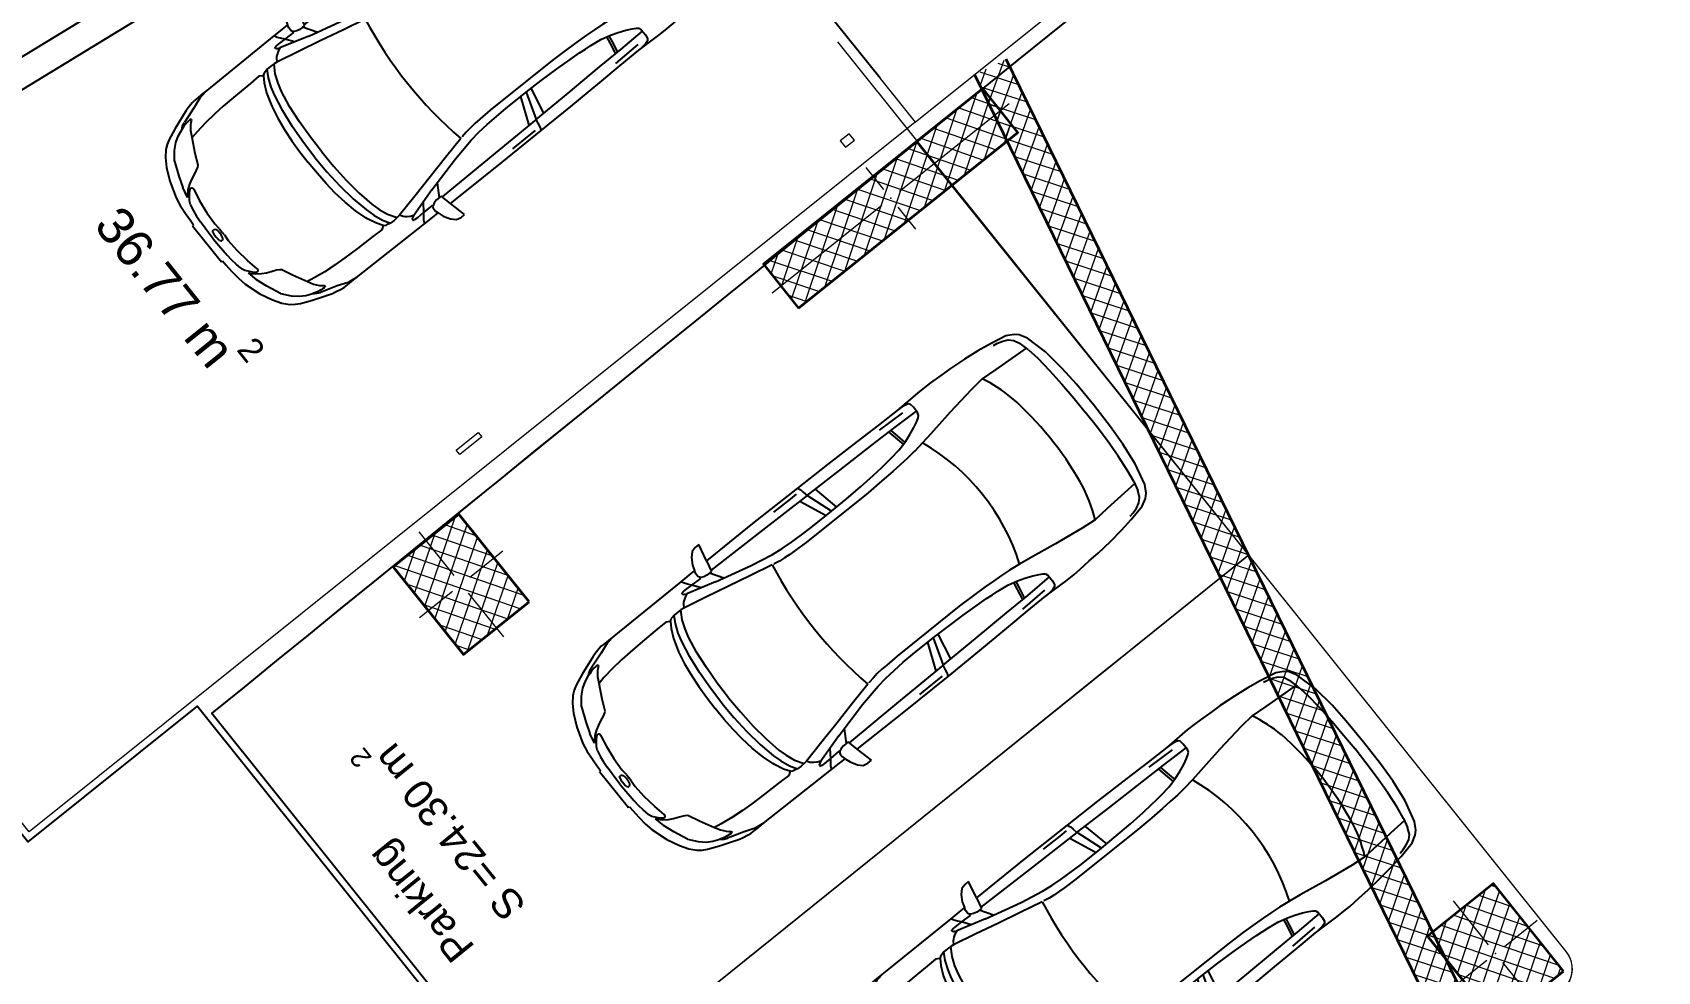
# Model space of a CAD drawing. Header units: metres. Extents: x 7511783 to 7512372, y 4692307 to 4692611.
# Drawn here: x 7511969.87 to 7511981.43, y 4692565.38 to 4692572.07 of the extents above; entities that cross this region are included whole.
import ezdxf
from ezdxf.enums import TextEntityAlignment as Align

# ---------------------------------------------------------------- set-up
doc = ezdxf.new("R2010")
doc.units = ezdxf.units.M
doc.linetypes.add('Long Dashed', pattern=[793.7499761581423, 476.2499928474427, -317.4999833106997])
doc.layers.get('0').update_dxf_attribs({"lineweight": 0})
for name, color, linetype, lineweight in [('2D Drafting - General_Pen_No__1', 7, 'Continuous', 0), ('A - Fill Zone_Pen_No__1', 7, 'Continuous', 0), ('A - Muret', 7, 'Continuous', 0), ('A - Muret_Pen_No__101', 252, 'Continuous', 0), ('A - Muret_Pen_No__7', 7, 'Continuous', 0), ('A - Pllaka Themel', 7, 'Continuous', 0), ('A - Pllaka Themel_Pen_No__42', 8, 'Continuous', 0), ('A - Rampa_Pen_No__42', 8, 'Continuous', 0), ('A - Shtyllat', 7, 'Continuous', 0), ('A - Shtyllat_Pen_No__1', 7, 'Continuous', 0), ('A - Shtyllat_Pen_No__7', 7, 'Continuous', 0), ('A -Polyline_Pen_No__1', 7, 'Continuous', 0), ('A -Polyline_Pen_No__42', 8, 'Continuous', 0), ('A1 - Bodrumi -1', 7, 'Continuous', 0), ('A1 - Bodrumi -1_Pen_No__42', 8, 'Continuous', 0), ('Interior - Furniture _Pen_No__42', 8, 'Continuous', 0)]:
    doc.layers.add(name, color=color, linetype=linetype, lineweight=lineweight)
doc.layers.add('A - Fill Zone_Pen_No__156', color=7, linetype='Continuous', lineweight=0, true_color=0x54689e)
doc.layers.add('A -Polyline_Pen_No__178', color=7, linetype='Continuous', lineweight=0, true_color=0xbda888)
doc.styles.add('GENERATED_STYLE_1', font='arial.ttf')
pattern_1 = [(44.99999999999999, (0, 0), (-68.94290863686237, 68.94290863686243), []), (135.0000000000002, (0, 0), (68.94290863686219, 68.94290863686261), [])]

# ---------------------------------------------------------------- blocks, each defined once
blk = doc.blocks.new('Slab_5', base_point=(27099.99999994247, -19050.45703700876))
at = {"layer": 'A - Pllaka Themel_Pen_No__42', "color": 8, "linetype": 'Continuous', "lineweight": 25, "flags": 128}
blk.add_lwpolyline([(27099.99999994247, -19050.45703700876), (27099.99999994245, -53141.28956256485), (34367.48378446266, -53141.28956256485), (34572.08011014806, -54047.73212241127), (58725.51372234098, -48551.56399353077), (58577.30438397717, -47886.40318112021), (60192.66493870387, -47573.34216697118), (56976.71528492225, -33242.20353530695), (55470.262655318, -33580.37692266011), (52202.17436583389, -19050.80466526669)], close=True, dxfattribs=at)
blk = doc.blocks.new('Slab_6', base_point=(63264.51523607765, -68393.3326743771))
at = {"layer": 'A1 - Bodrumi -1_Pen_No__42', "color": 8, "linetype": 'Continuous', "lineweight": 25, "flags": 128}
blk.add_lwpolyline([(63264.51523607765, -68393.3326743771), (83257.00457082294, -63909.70114019907), (75456.13369070938, -29146.91751099753, 0.002191949762086438), (57048.23205081843, -33332.54687322022), (60252.72529317138, -47612.6326470723), (58637.28843211706, -47925.70844958309), (58785.1422201114, -48589.27355840802), (58818.69832244765, -48581.63779186852)], format="xyb", close=True, dxfattribs=at)
blk = doc.blocks.new('Wall_17', base_point=(-1850.000000000003, -8550.830745419273))
at = {"layer": 'A - Muret_Pen_No__101', "linetype": 'Continuous', "lineweight": 13}
h = blk.add_hatch(dxfattribs=at)
h.set_pattern_fill('CONCRETE_BLOCK', color=252, style=0, pattern_type=2)
h.set_pattern_definition(pattern_1)
h.paths.add_polyline_path([(-1850.000000000003, -8550.830745419273), (-1850.000000000003, -19000.83600967443), (-1600.000000000003, -19000.83600967443), (-1600.000000000003, -8550.830745419273)])
at = {"layer": 'A - Muret_Pen_No__7', "color": 7, "linetype": 'Continuous', "lineweight": 35, "flags": 128}
for points in [[(-1850.000000000003, -8550.830745419273), (-1850.000000000003, -19000.83600967443)], [(-1600.000000000003, -19000.83600967443), (-1600.000000000003, -8550.830745419273)]]:
    blk.add_lwpolyline(points, dxfattribs=at)
blk = doc.blocks.new('Column_58', base_point=(6943.845032109079, 11981.02561069926))
at = {"layer": 'A - Shtyllat_Pen_No__1', "color": 7, "linetype": 'Continuous', "lineweight": 13, "flags": 128}
blk.add_lwpolyline([(7037.039968977286, 12022.43459211792), (7045.7976589946, 11983.40507936717), (6850.650095240871, 11939.6166292806), (6841.892405223557, 11978.64614203135)], close=True, dxfattribs=at)
blk = doc.blocks.new('Column_64', base_point=(7404.775709868909, 12530.26864461035))
at = {"layer": 'A - Shtyllat_Pen_No__1', "color": 7, "linetype": 'Continuous', "lineweight": 13, "flags": 128}
blk.add_lwpolyline([(7450.373490132641, 12509.75420006461), (7437.236955106669, 12568.29846919072), (7359.177929605177, 12550.78308915609), (7372.314464631149, 12492.23882002998)], close=True, dxfattribs=at)
blk = doc.blocks.new('Column_166', base_point=(64505.87232301066, -38881.04805262886))
at = {"layer": 'A - Shtyllat', "linetype": 'Continuous', "lineweight": 0, "true_color": 0x000000}
h = blk.add_hatch(dxfattribs=at)
h.set_pattern_fill('CONCRETE_BLOCK', color=18, style=0, pattern_type=2)
h.set_pattern_definition(pattern_1)
h.paths.add_polyline_path([(64886.17591868006, -39205.65423729103), (64711.00925349893, -38425.06686908084), (64125.56872734128, -38556.44186796668), (64300.7353925224, -39337.02923617687)])
at = {"layer": 'A - Shtyllat_Pen_No__1', "color": 7, "linetype": 'Continuous', "lineweight": 13}
for p, q in [((64488.35565649256, -38802.98931580783), (64400.77232390199, -38412.69563170273)), ((64583.93105983168, -38863.53138611074), (64876.6513229105, -38797.84388666783)), ((64427.81358618964, -38898.56471914697), (64135.09332311082, -38964.25221858989)), ((64523.38898952877, -38959.10678944988), (64610.97232211933, -39349.40047355498))]:
    blk.add_line(p, q, dxfattribs=at)
blk.add_point((64505.87232301066, -38881.04805262886), dxfattribs=at)
at = {"layer": 'A - Shtyllat_Pen_No__7', "color": 7, "linetype": 'Continuous', "lineweight": 35, "flags": 128}
blk.add_lwpolyline([(64886.17591868006, -39205.65423729103), (64711.00925349893, -38425.06686908084), (64125.56872734128, -38556.44186796668), (64300.7353925224, -39337.02923617687)], close=True, dxfattribs=at)
blk = doc.blocks.new('Column_179', base_point=(59045.00607603871, -33287.85267673247))
at = {"layer": 'A - Shtyllat', "linetype": 'Continuous', "lineweight": 0, "true_color": 0x000000}
h = blk.add_hatch(dxfattribs=at)
h.set_pattern_fill('CONCRETE_BLOCK', color=18, style=0, pattern_type=2)
h.set_pattern_definition(pattern_1)
h.paths.add_polyline_path([(59425.30967170808, -33612.45886139465), (59250.14300652697, -32831.87149318445), (58664.70248036932, -32963.24649207029), (58839.86914555044, -33743.83386028049)])
at = {"layer": 'A - Shtyllat_Pen_No__1', "color": 7, "linetype": 'Continuous', "lineweight": 13}
for p, q in [((59027.48940952059, -33209.79393991145), (58939.90607693003, -32819.50025580635)), ((58966.94733921768, -33305.36934325058), (58674.22707613886, -33371.0568426935)), ((59123.06481285972, -33270.33601021436), (59415.78507593855, -33204.64851077144)), ((59062.52274255682, -33365.91141355349), (59150.10607514737, -33756.2050976586))]:
    blk.add_line(p, q, dxfattribs=at)
blk.add_point((59045.00607603871, -33287.85267673247), dxfattribs=at)
at = {"layer": 'A - Shtyllat_Pen_No__7', "color": 7, "linetype": 'Continuous', "lineweight": 35, "flags": 128}
blk.add_lwpolyline([(59425.30967170808, -33612.45886139465), (59250.14300652697, -32831.87149318445), (58664.70248036932, -32963.24649207029), (58839.86914555044, -33743.83386028049)], close=True, dxfattribs=at)
blk = doc.blocks.new('Column_181', base_point=(62998.06674833133, -32162.29846686515))
at = {"layer": 'A - Shtyllat', "linetype": 'Continuous', "lineweight": 0, "true_color": 0x000000}
h = blk.add_hatch(dxfattribs=at)
h.set_pattern_fill('CONCRETE_BLOCK', color=18, style=0, pattern_type=2)
h.set_pattern_definition(pattern_1)
h.paths.add_polyline_path([(62066.12420436388, -32576.40364039413), (64017.59262488936, -32138.48697744127), (63930.00929229878, -31748.19329333617), (61978.54087177331, -32186.10995628904)])
at = {"layer": 'A - Shtyllat_Pen_No__1', "color": 7, "linetype": 'Continuous', "lineweight": 13}
for p, q in [((62980.55008181322, -32084.23973004413), (62936.75841551793, -31889.09288799158)), ((63076.12548515236, -32144.78180034704), (64051.85969541509, -31925.8234688706)), ((62920.00801151031, -32179.81513338326), (61944.27380124757, -32398.7734648597)), ((63015.58341484945, -32240.35720368617), (63059.37508114474, -32435.50404573872))]:
    blk.add_line(p, q, dxfattribs=at)
blk.add_point((62998.06674833133, -32162.29846686515), dxfattribs=at)
at = {"layer": 'A - Shtyllat_Pen_No__7', "color": 7, "linetype": 'Continuous', "lineweight": 35, "flags": 128}
blk.add_lwpolyline([(62066.12420436388, -32576.40364039413), (64017.59262488936, -32138.48697744127), (63930.00929229878, -31748.19329333617), (61978.54087177331, -32186.10995628904)], close=True, dxfattribs=at)
blk = doc.blocks.new('Car 05 22')
at = {"layer": 'Interior - Furniture _Pen_No__42', "color": 8, "linetype": 'Continuous', "lineweight": 25}
for p, q in [((1961.117547741, 983.2211582230001), (1928.938242309, 983.2211582230001)), ((1928.938242309, 983.2211582230001), (1957.843908175, 858.0544967500001)), ((1996.903176747, 974.9060932166), (1961.117547741, 983.2211582230001)), ((2026.89661068, 945.007687052), (1996.903176747, 974.9060932166)), ((2054.5732194, 897.577022836), (2026.89661068, 945.007687052)), ((-483.1389679684001, 817.2581826864), (-585.227090103, 801.027979058)), ((-372.3345973750002, 830.2299334650002), (-483.1389679684001, 817.2581826864)), ((-251.752794228, 841.0437339470001), (-372.3345973750002, 830.2299334650002)), ((-168.2198443133, 844.6061713611999), (-251.752794228, 841.0437339470001)), ((-78.35772569479998, 850.6357850930001), (-168.2198443133, 844.6061713611999)), ((-24.036324899, 852.2918850640001), (-78.35772569479998, 850.6357850930001)), ((40.3182760438, 852.333685063), (-24.036324899, 852.2918850640001)), ((230.8030912739, 845.5192631063), (40.3182760438, 852.333685063)), ((124.560977278, 791.396786131), (129.0398444, 820.468777931)), ((129.0398444, 820.468777931), (138.8862428820001, 832.3883788069999)), ((138.8862428820001, 832.3883788069999), (165.168377873, 840.2758852750001)), ((165.168377873, 840.2758852750001), (194.733578306, 844.324685204)), ((194.733578306, 844.324685204), (230.803091274, 845.519263106)), ((210.873013229, 809.231738788), (418.0703055720001, 816.1926024380002)), ((400.0158099590001, 847.5968063790001), (230.8030912739, 845.5192631063)), ((590.7241636140001, 851.6786068920002), (400.0158099590001, 847.5968063790001)), ((856.5325990199999, 856.1697074550001), (590.7241636140001, 851.6786068920002)), ((1129.8609284, 858.5331077519999), (856.5325990199999, 856.1697074550001)), ((1119.51383092, 833.267204581), (1115.14443198, 808.9482015290001)), ((1120.16623076, 836.3248049650001), (1119.51383092, 833.267204581)), ((1120.69723063, 838.160005195), (1120.16623076, 836.3248049650001)), ((1129.8609284, 858.5331077519999), (1120.69723063, 838.160005195)), ((1536.1071561, 860.3802508980001), (1129.8609284, 858.5331077519999)), ((1162.63563846, 830.4777734580001), (1220.13025657, 829.0713745190002)), ((1220.13025657, 829.0713745190002), (1369.65750367, 831.4890726950001)), ((1957.843908175, 858.0544967500001), (1536.1071561, 860.3802508980001)), ((1957.84390817, 858.0544967500001), (1977.22141076, 777.427813481)), ((2067.91700908, 857.6794056350002), (2054.5732194, 897.577022836)), ((2119.91703998, 857.4374531180001), (2067.91700908, 857.6794056350002)), ((2075.28112592, 835.6608695470001), (2067.91700908, 857.6794056350002)), ((2075.2191259, 809.398389361), (2075.28112592, 835.6608695470001)), ((2193.165590015, 856.4504063259001), (2119.91703998, 857.4374531180001)), ((2148.02030692, 790.4828861469999), (2166.81146925, 813.8145374840001)), ((2166.81146925, 813.8145374840001), (2182.27381684, 834.0818412380002)), ((2182.27381684, 834.0818412380002), (2193.16559002, 856.4504063260001)), ((2808.01466132, 852.5547640039999), (2193.165590015, 856.4504063259001)), ((2855.7113639, 852.6327640009999), (2808.01466132, 852.5547640039999)), ((2808.01466132, 852.5547640039999), (2876.86636504, 843.3172643940001)), ((2891.44016583, 852.528764005), (2855.7113639, 852.6327640009999)), ((2876.86636504, 843.3172643940001), (2954.16376923, 813.731165643)), ((2922.51356751, 852.0343640259999), (2891.44016583, 852.528764005)), ((2904.11849592, 832.8863289209999), (2905.06820589, 832.837990116)), ((2945.17226874, 849.4061641369999), (2922.51356751, 852.0343640259999)), ((2989.61447115, 839.6482645490003), (2945.17226874, 849.4061641369999)), ((2954.16376923, 813.731165643), (3075.78877375, 774.6896785450001)), ((3013.55027244, 833.064864827), (2989.61447115, 839.6482645490003)), ((3154.26138006, 782.5577669589999), (3013.55027244, 833.064864827)), ((-784.8200333720001, 721.8124613509999), (-815.0478655078001, 667.7598955197003)), ((-757.6903274910002, 747.022066986), (-784.8200333720001, 721.8124613509999)), ((-706.3378894982, 775.7872218095), (-757.6903274910002, 747.022066986)), ((-729.425104913, 716.3992494200002), (-750.5770825730001, 669.7773949330001)), ((-701.0941271610001, 743.2591195180001), (-729.425104913, 716.3992494200002)), ((-585.227090103, 801.027979058), (-706.3378894982, 775.7872218095)), ((-664.8727541800001, 760.961322365), (-701.0941271610001, 743.2591195180001)), ((-626.571782751, 772.4860242179999), (-664.8727541800001, 760.961322365)), ((-594.8871138119998, 778.489558035), (-626.571782751, 772.4860242179999)), ((125.693926866, 743.8968737240001), (124.560977278, 791.396786131)), ((327.3887276080001, 761.9208956260001), (125.394377448, 756.455747737)), ((132.4291391170001, 722.8048827370001), (125.693926866, 743.8968737240001)), ((146.670770152, 710.6062742990001), (132.4291391170001, 722.8048827370001)), ((171.252864179, 696.6287725440002), (146.670770152, 710.6062742990001)), ((212.566754139, 676.5412700230003), (171.252864179, 696.6287725440002)), ((521.950780327, 764.672895972), (327.3887276080001, 761.9208956260001)), ((355.2943663540001, 762.315609428), (339.1227247570001, 683.1192857359999)), ((373.4006373970001, 762.571715197), (357.2289958010001, 683.375391506)), ((813.6270094460001, 769.327996556), (521.950780327, 764.672895972)), ((1108.59023357, 773.98329714), (813.6270094460001, 769.327996556)), ((1036.25651944, 772.8416796290002), (996.5002997029999, 578.7916468290002)), ((1041.96657906, 578.0240872360001), (1107.56627095, 773.967136299)), ((1173.32542975, 774.8950612010001), (1090.33970038, 577.8925306800002)), ((1115.14443198, 808.9482015290001), (1108.59023357, 773.98329714)), ((1108.59023357, 773.98329714), (1537.61805657, 780.0259473990001)), ((1537.61805657, 780.0256115210001), (1974.99295641, 786.0764425990001)), ((2000.39650233, 701.5917706940002), (1730.35620914, 633.8338533080002)), ((1939.15395607, 686.22492547), (1995.917261, 777.427813481)), ((1977.22141076, 777.427813481), (2019.59119012, 777.427813481)), ((2000.39650233, 701.5917706940002), (2213.53100788, 762.9814866290001)), ((2019.59119012, 777.427813481), (2044.48611622, 783.069509224)), ((2044.48611622, 783.069509224), (2063.35562216, 792.2740022800001)), ((2063.35562216, 792.2740022800001), (2070.42572439, 799.8521965630001)), ((2068.68333559, 787.696981005), (2065.39356605, 794.4584027669999)), ((2068.68333559, 787.696981005), (2148.02030692, 790.4828861469999)), ((2070.42572439, 799.8521965630001), (2075.2191259, 809.398389361)), ((2106.51930118, 732.1586113790001), (2148.02030692, 790.4828861469999)), ((2122.04550654, 659.9572884350001), (2293.79610906, 697.650987774)), ((2148.02030692, 790.4828861469999), (2205.61920777, 792.204186117)), ((2205.61920777, 792.204186117), (2227.21980808, 791.0038861380001)), ((2226.59190807, 769.8777067159999), (2213.53100788, 762.9814866290001)), ((2213.53100788, 762.9814866290001), (2238.34670825, 752.240186817)), ((2234.36910819, 773.9630864369999), (2226.59190807, 769.8828865080001)), ((2227.21980808, 791.0038861380001), (2232.61990816, 790.0299861550001)), ((2232.61990816, 790.0299861550001), (2237.93539134, 787.287122525)), ((2238.46067648, 776.864360243), (2234.36910819, 773.9630864369999)), ((2240.81890828, 784.0391862600001), (2237.93539134, 787.287122525)), ((2238.34670825, 752.240186817), (2258.53170854, 739.7174870370001)), ((2238.46067648, 776.864360243), (2240.85090828, 780.520986322)), ((2240.85090828, 780.520986322), (2240.81890828, 784.0391862600001)), ((2258.53170854, 739.7174870370001), (2269.0398087, 731.086787188)), ((2269.0398087, 731.086787188), (2278.83550884, 721.9650873480001)), ((2278.83550884, 721.9650873480001), (2293.79610906, 697.650987774)), ((2293.79610906, 697.650987774), (2317.1870094, 700.7385877199999)), ((2293.79610906, 697.6386630720001), (2293.79610906, 697.650987774)), ((2317.1870094, 700.7385877199999), (2345.74280982, 702.7498876850002)), ((2355.13419975, 639.912801441), (2317.1870094, 700.7385877199999)), ((2345.74280982, 702.7498876850002), (2378.92931031, 702.0184876970001)), ((2410.10490185, 649.1086815510001), (2378.92931031, 702.0184876970001)), ((2378.92931031, 702.0184876970001), (2410.57231077, 694.202887834)), ((2410.57231077, 694.202887834), (2410.58631694, 694.1782473540002)), ((2428.73881104, 681.706188053), (2410.57231077, 694.202887834)), ((2428.73881104, 681.706188053), (2457.25830016, 700.0355353230001)), ((2457.25830016, 700.0355353230001), (2535.4819126, 697.9905877680001)), ((2535.4226126, 697.9916562040003), (2673.21491462, 695.5089878119999)), ((2535.46586986, 697.9894090810001), (2535.4819126, 697.988971943)), ((2673.21491462, 695.5089878119999), (2787.200816290001, 691.4809878819999)), ((3022.47491973, 758.305686711), (3023.66221975, 762.4851866380001)), ((3024.49924208, 753.7186598590001), (3022.47491973, 758.305686711)), ((3023.66221975, 762.4851866380001), (3034.64521991, 765.0503865930001)), ((3037.91041996, 743.452886971), (3024.49924208, 753.7186598590001)), ((3034.64521991, 765.0503865930001), (3046.93432009, 763.817386614)), ((3050.61522015, 730.6688871950001), (3037.91041996, 743.452886971)), ((3046.93432009, 763.817386614), (3060.9451203, 762.9292866300001)), ((3064.50712035, 714.6457874760001), (3050.61522015, 730.6688871950001)), ((3060.9451203, 762.9292866300001), (3089.85712072, 757.3861867269999)), ((3076.97452053, 697.807687771), (3064.50712035, 714.6457874760001)), ((3100.48402088, 763.1120866269999), (3075.78877375, 774.6896785450001)), ((3100.00912087, 656.556188494), (3076.97452053, 697.807687771)), ((3089.85712072, 757.3861867269999), (3108.43932099, 751.4304868319999)), ((3114.13862108, 753.311186799), (3100.48402088, 763.1120866269999)), ((3108.43932099, 751.4304868319999), (3122.8656212, 746.435986919)), ((3122.8656212, 746.435986919), (3114.13862108, 753.311186799)), ((3170.0706946, 726.5554905960001), (3122.8656212, 746.435986919)), ((3235.883818752, 747.6101556219), (3154.26138006, 782.5577669589999)), ((3211.69204952, 701.0151137130001), (3170.0706946, 726.5554905960001)), ((3254.25934432, 663.1775183300001), (3211.69204952, 701.0151137130001)), ((3269.07948628, 728.3294692490001), (3235.883818752, 747.6101556219)), ((3298.56678787, 705.6390702070001), (3269.07948628, 728.3294692490001)), ((3337.33388997, 663.380671991), (3298.56678787, 705.6390702070001)), ((-815.0478655078001, 667.7598955197003), (-855.0523550635, 511.0116477078998)), ((-768.27197925, 602.2788720830002), (-782.764796709, 510.0106247469999)), ((-768.27197925, 602.2788720830002), (-750.5770825730001, 669.7773949330001)), ((-764.3441764490001, 617.261773195), (-665.7281459970001, 623.9546285630003)), ((-665.7281459970001, 623.9546285630003), (-500.877431885, 634.180288886)), ((-500.877431885, 634.180288886), (-383.0238853850001, 641.9613403830001)), ((-383.0238853850001, 641.9613403830001), (-274.2208861730001, 631.3184000780001)), ((-274.2208861730001, 631.3184000780001), (-56.40485420300001, 600.536895199)), ((-56.40485420300001, 600.536895199), (145.941775497, 566.5900898169999)), ((266.3151410770001, 654.566867265), (212.566754139, 676.5412700230003)), ((319.490328155, 636.426864989), (266.3151410770001, 654.566867265)), ((392.7088835140001, 617.8124267930001), (319.490328155, 636.426864989)), ((339.1227247570001, 683.1192857359999), (329.5580559370001, 633.867334886)), ((357.2289958010001, 683.375391506), (346.76505809, 629.492778784)), ((474.8166917820001, 607.105387857), (392.7088835140001, 617.8124267930001)), ((521.3449804749999, 601.6186871690002), (474.8166917820001, 607.105387857)), ((569.993568652, 596.838186569), (521.3449804749999, 601.6186871690002)), ((652.59274858, 590.9845858339999), (569.993568652, 596.838186569)), ((772.8388193580001, 584.9903850819999), (652.59274858, 590.9845858339999)), ((907.266686691, 580.298084493), (772.8388193580001, 584.9903850819999)), ((1041.96657906, 578.0240872360001), (907.266686691, 580.298084493)), ((1316.09897866, 580.475793563), (1227.79815085, 577.518695794)), ((1403.02450604, 584.4121905939999), (1316.09897866, 580.475793563)), ((1483.8761315, 590.1361862749999), (1403.02450604, 584.4121905939999)), ((1562.00595611, 600.5964783840001), (1483.8761315, 590.1361862749999)), ((1730.35620914, 633.8338533080002), (1562.00595611, 600.5964783840001)), ((1610.72419049, 544.0665862469999), (1779.61280153, 581.7538898049999)), ((1779.61280153, 581.7538898049999), (1952.84760406, 621.338789111)), ((1952.84760406, 621.338789111), (2122.04550654, 659.9572884350001)), ((2379.77420337, 575.387091212), (2355.13301598, 639.9159014410001)), ((2436.02871163, 583.2244924540001), (2410.10490185, 649.1086815510001)), ((2428.77597173, 681.7007453250001), (2428.73881104, 681.706188053)), ((2428.77597173, 681.7007453250001), (2456.66545813, 639.8418234830003)), ((2453.63941421, 521.616582688), (2436.02871163, 583.2244924540001)), ((2456.66545813, 639.8418234830003), (2487.23639187, 574.2621729599999)), ((2787.200816290001, 691.4809878819999), (2868.41581748, 687.223087957)), ((2868.39588233, 687.2248867100001), (2959.72331881, 678.984388101)), ((2959.72331881, 678.984388101), (2868.41581748, 687.1969879569999)), ((2959.72331881, 678.984388101), (3047.2313201, 666.2002883250001)), ((3047.20992906, 666.2041971140002), (3100.00912087, 656.556188494)), ((3152.92075342, 553.873393456), (3100.00912087, 656.556188494)), ((3301.86726379, 602.8090087200001), (3254.25934432, 663.1775183300001)), ((3301.86726379, 602.8090087200001), (3346.01551313, 501.42179807)), ((3374.49419199, 603.583974516), (3337.33388997, 663.380671991)), ((3418.40079436, 512.743978351), (3374.49419199, 603.583974516)), ((-855.0523550635, 511.0116477078998), (-874.6778528530002, 344.9579771100001)), ((-782.7621654889999, 510.0273763590001), (-794.5333543099999, 390.6265818930001)), ((145.941775497, 566.5900898169999), (233.261172115, 552.312592089)), ((233.261172115, 552.312592089), (315.3092800730001, 541.359190513)), ((315.2936019620001, 541.3606176840001), (384.2945810830001, 535.0794906230002)), ((384.2815104790001, 535.0803623180001), (454.174320738, 530.4191213629999)), ((454.170282107, 530.4193907049998), (526.242583163, 526.2868907769998)), ((526.2331313149999, 526.287307384), (627.7018846490002, 521.814890855)), ((627.6985462070002, 521.8149872519999), (756.75876515, 518.0884218199999)), ((756.75876515, 518.0884218199999), (1322.62824821, 518.052230308)), ((1227.79815085, 577.518695794), (1041.96657906, 578.0240872360001)), ((1322.62824821, 518.052230308), (1420.49779626, 521.6528908580001)), ((1420.49066257, 521.652523245), (1466.64156934, 524.030772681)), ((1466.62639694, 524.029990817), (1510.87647584, 527.594696836)), ((1510.85529759, 527.5929907539999), (1554.25309822, 533.0576906580002)), ((1554.25309822, 533.0576906580002), (1596.82961355, 540.969674969)), ((1597.28918852, 541.1774857889999), (1596.65116701, 540.8889849259999)), ((2397.33410595, 514.2584815219999), (2379.77250853, 575.3929912130001)), ((2419.31580918, 395.73626267), (2397.33316008, 514.2635815229999)), ((2477.61661773, 401.0764635800001), (2453.63941421, 521.616582688)), ((2487.23639187, 574.2621729599999), (2491.79934275, 562.0052962960002)), ((2491.79994982, 562.0052962960002), (2517.90263133, 477.034766618)), ((2517.90263133, 477.034766618), (2537.54372273, 384.081034151)), ((3189.62073735, 475.569766106), (3152.92075342, 553.873393456)), ((3199.39883308, 466.7584630290001), (3189.62073735, 475.569766106)), ((3220.69886845, 454.3885401880001), (3199.39883308, 466.7584630290001)), ((3346.01551313, 501.42179807), (3374.29746586, 419.557472908)), ((3457.47689648, 393.098483403), (3418.40079436, 512.743978351)), ((-794.5333543099999, 390.6265818930001), (-802.432846809, 258.715288008)), ((2433.73206705, 266.091642182), (2419.31580918, 395.73626267)), ((2493.88922012, 269.050242651), (2477.61661773, 401.0764635800001)), ((2537.54372273, 384.081034151), (2551.45611664, 285.6281997640001)), ((3256.10680826, 439.241753418), (3220.67662376, 454.401458713)), ((3288.39019413, 425.101248479), (3256.10680826, 439.241753418)), ((3319.36158057, 408.4128426500001), (3288.39019413, 425.101248479)), ((3353.46269085, 384.251283776), (3319.36158057, 408.4128426500001)), ((3321.23357975, 370.497229407), (3320.99727986, 362.132926485)), ((3320.99727986, 362.132926485), (3338.31527228, 276.8564967000001)), ((3324.65427826, 377.297531782), (3321.23357975, 370.497229407)), ((3328.30797666, 379.591332583), (3324.65427826, 377.297531782)), ((3338.46837221, 379.452332535), (3328.30797666, 379.591332583)), ((3363.6407612, 357.8117249760001), (3338.46837221, 379.452332535)), ((3377.18239213, 359.973484801), (3353.46269085, 384.251283776)), ((3396.66521323, 315.8049103040001), (3363.6407612, 357.8117249760001)), ((3391.09039087, 344.247647689), (3374.29746586, 419.557472908)), ((3391.09039087, 344.247647689), (3377.18239213, 359.973484801)), ((3468.34279707, 330.9338860280001), (3457.47689648, 393.098483403)), ((-874.6778528530002, 344.9579771100001), (-882.9440546450002, 194.680643518)), ((-802.432846809, 258.715288008), (-806.813142649, 124.936494209)), ((2441.61713002, 131.955220918), (2433.73181129, 266.093942182)), ((2503.10292147, 133.173421111), (2493.88922012, 269.050242651)), ((2551.45611664, 285.6281997640001), (2559.71041303, 193.693567653)), ((3338.31527228, 276.8564967000001), (3351.88296634, 172.661960307)), ((3408.0703938, 289.3779877820002), (3396.66521323, 315.8049103040001)), ((3408.0703938, 289.3779877820002), (3413.77629411, 267.259988716)), ((3413.77548775, 267.2641933500001), (3418.45445829, 242.866384828)), ((3418.45219437, 242.878189745), (3424.04489467, 200.723791525)), ((3474.4914974, 263.721088865), (3468.34279707, 330.9338860280001)), ((3478.33319761, 199.9171915590001), (3474.4914974, 263.721088865)), ((-882.9440546450002, 194.680643518), (-885.376707689, 0)), ((-806.813142649, 124.936494209), (-808.0470753050001, 0)), ((2444.0197128, -0.02730000432770001), (2441.61701245, 131.957220918)), ((2506.01959488, -3.859767548100002e-13), (2503.10292147, 133.173421111)), ((2559.71041303, 193.693567653), (2564.38081099, 101.185635342)), ((3351.88296634, 172.661960307), (3358.34376351, 75.87012649980001)), ((3424.04489467, 200.723791525), (3427.72848251, 152.023715234)), ((3432.36383112, 39.98011396419999), (3427.72848251, 152.023715234)), ((3479.35651311, 164.9481933352), (3478.33319761, 199.9171915590001)), ((3489.51959821, 164.9481933352), (3479.35651311, 164.9481933352)), ((3489.51959821, -164.9481933352), (3489.51959821, 164.9481933352)), ((-885.376707689, 0), (-882.9440546450002, -194.680643518)), ((-806.813142649, -124.936494209), (-808.0470753050001, 1.476718538480001e-13)), ((2444.0197128, 0.02730000432710001), (2441.61701245, -131.957220918)), ((2564.38081099, 101.185635342), (2566.01761027, -0.006100002130650002)), ((2564.38081099, -101.185635342), (2566.01761027, 0.006100002129970001)), ((3353.95786543, 27.8932505984), (3358.34376351, 75.87012649980001)), ((3353.95786543, 27.8932505984), (3353.95786543, -0.7649002671629999)), ((3353.95786543, -27.8932505984), (3353.95786543, 0.7649002671619999)), ((3370.89075802, 11.7411041009), (3370.32315827, -0.7649002671629999)), ((3370.89075802, -11.7411041009), (3370.32315827, 0.7649002671619999)), ((3372.49235732, 23.6550082622), (3370.89075802, 11.7411041009)), ((3376.26728506, 38.993950924), (3372.49235732, 23.6550082622)), ((3381.98685317, 46.5714162664), (3376.26728506, 38.993950924)), ((3386.21005132, 48.3522168884), (3381.98685317, 46.5714162664)), ((3386.21005132, 48.3522168884), (3394.28954778, 48.3522168884)), ((3398.51284593, 46.5714162664), (3394.28954778, 48.3522168884)), ((3404.23226311, 38.99375151340001), (3398.51284593, 46.5714162664)), ((3404.23226311, 38.99375151340001), (3408.00714178, 23.6550082622)), ((3408.00714178, 23.6550082622), (3409.76654101, 8.055102813469999)), ((3409.76654101, 8.055102813469999), (3409.76654101, -4.961309141290002e-13)), ((3431.76949509, 57.3729975776), (3431.76949509, 56.7710829698)), ((3432.04453126, -0.0109000038072), (3432.36383112, 39.98011396419999)), ((3432.04453126, 0.0109000038063), (3432.36383112, -39.98011396419999)), ((2506.01959488, -2.780368116010001e-13), (2503.10292147, -133.173421111)), ((2559.71041303, -193.693567653), (2564.38081099, -101.185635342)), ((3351.88296634, -172.661960307), (3358.34376351, -75.87012649980001)), ((3353.95786543, -27.8932505984), (3358.34376351, -75.87012649980001)), ((3372.49235732, -23.6550082622), (3370.89075802, -11.7411041009)), ((3376.26728506, -38.993950924), (3372.49235732, -23.6550082622)), ((3381.98685317, -46.5714162664), (3376.26728506, -38.993950924)), ((3386.21005132, -48.3522168884), (3381.98685317, -46.5714162664)), ((3386.21005132, -48.3522168884), (3394.28954778, -48.3522168884)), ((3398.51284593, -46.5714162664), (3394.28954778, -48.3522168884)), ((3404.23226311, -38.99375151340001), (3398.51284593, -46.5714162664)), ((3404.23226311, -38.99375151340001), (3408.00714178, -23.6550082622)), ((3408.00714178, -23.6550082622), (3409.76654101, -8.055102813469999)), ((3409.76654101, -8.055102813469999), (3409.76654101, -3.892295027780001e-13)), ((3432.36383112, -39.98011396419999), (3427.72848251, -152.023715234)), ((3431.76949509, -57.3729975776), (3431.76949509, -56.7710829698)), ((-882.9440546450002, -194.680643518), (-874.6778528530002, -344.9579771100001)), ((-802.432846809, -258.715288008), (-806.813142649, -124.936494209)), ((2441.61713002, -131.955220918), (2433.73181129, -266.093942182)), ((2503.10292147, -133.173421111), (2493.88922012, -269.050242651)), ((2551.45611664, -285.6281997640001), (2559.71041303, -193.693567653)), ((3338.31527228, -276.8564967000001), (3351.88296634, -172.661960307)), ((3418.45219437, -242.878189745), (3424.04489467, -200.723791525)), ((3424.04489467, -200.723791525), (3427.72848251, -152.023715234)), ((3474.4914974, -263.721088865), (3478.33319761, -199.9171915590001)), ((3478.33319761, -199.9171915590001), (3479.35651311, -164.9481933352)), ((3479.35651311, -164.9481933352), (3489.51959821, -164.9481933352)), ((-874.6778528530002, -344.9579771100001), (-855.0523550635, -511.0116477078998)), ((-794.5333543099999, -390.6265818930001), (-802.432846809, -258.715288008)), ((2433.73206705, -266.091642182), (2419.31580918, -395.73626267)), ((2493.88922012, -269.050242651), (2477.61661773, -401.0764635800001)), ((2537.54372273, -384.081034151), (2551.45611664, -285.6281997640001)), ((3320.99727986, -362.132926485), (3338.31527228, -276.8564967000001)), ((3396.66521323, -315.8049103040001), (3363.6407612, -357.8117249760001)), ((3391.09039087, -344.247647689), (3374.29746586, -419.557472908)), ((3391.09039087, -344.247647689), (3377.18239213, -359.973484801)), ((3408.0703938, -289.3779877820002), (3396.66521323, -315.8049103040001)), ((3408.0703938, -289.3779877820002), (3413.77629411, -267.259988716)), ((3413.77548775, -267.2641933500001), (3418.45445829, -242.866384828)), ((3457.47689648, -393.098483403), (3468.34279707, -330.9338860280001)), ((3468.34279707, -330.9338860280001), (3474.4914974, -263.721088865)), ((-782.7621654889999, -510.0273763590001), (-794.5333543099999, -390.6265818930001)), ((2419.31580918, -395.73626267), (2397.33316008, -514.2635815229999)), ((2477.61661773, -401.0764635800001), (2453.63941421, -521.616582688)), ((2517.90263133, -477.034766618), (2537.54372273, -384.081034151)), ((3220.69886845, -454.3885401880001), (3199.39883308, -466.7584630290001)), ((3256.10680826, -439.241753418), (3220.67662376, -454.401458713)), ((3288.39019413, -425.101248479), (3256.10680826, -439.241753418)), ((3319.36158057, -408.4128426500001), (3288.39019413, -425.101248479)), ((3353.46269085, -384.251283776), (3319.36158057, -408.4128426500001)), ((3321.23357975, -370.497229407), (3320.99727986, -362.132926485)), ((3324.65427826, -377.297531782), (3321.23357975, -370.497229407)), ((3328.30797666, -379.591332583), (3324.65427826, -377.297531782)), ((3338.46837221, -379.452332535), (3328.30797666, -379.591332583)), ((3363.6407612, -357.8117249760001), (3338.46837221, -379.452332535)), ((3346.01551313, -501.42179807), (3374.29746586, -419.557472908)), ((3377.18239213, -359.973484801), (3353.46269085, -384.251283776)), ((3418.40079436, -512.743978351), (3457.47689648, -393.098483403)), ((-855.0523550635, -511.0116477078998), (-815.0478655078001, -667.7598955197003)), ((-768.27197925, -602.2788720830002), (-782.764796709, -510.0106247469999)), ((-56.40485420300001, -600.536895199), (145.941775497, -566.5900898169999)), ((145.941775497, -566.5900898169999), (233.261172115, -552.312592089)), ((233.261172115, -552.312592089), (315.3092800730001, -541.359190513)), ((315.2936019620001, -541.3606176840001), (384.2945810830001, -535.0794906230002)), ((384.2815104790001, -535.0803623180001), (454.174320738, -530.4191213629999)), ((454.170282107, -530.4193907049998), (526.242583163, -526.2868907769998)), ((526.2331313149999, -526.287307384), (627.7018846490002, -521.814890855)), ((627.6985462070002, -521.8149872519999), (756.75876515, -518.0884218199999)), ((756.75876515, -518.0884218199999), (1322.62824821, -518.052230308)), ((1041.96657906, -578.0240872360001), (907.266686691, -580.298084493)), ((1227.79815085, -577.518695794), (1041.96657906, -578.0240872360001)), ((1041.96657906, -578.0240872360001), (1107.56627095, -773.967136299)), ((1173.32542975, -774.8950612010001), (1090.33970038, -577.8925306800002)), ((1316.09897866, -580.475793563), (1227.79815085, -577.518695794)), ((1322.62824821, -518.052230308), (1420.49779626, -521.6528908580001)), ((1420.49066257, -521.652523245), (1466.64156934, -524.030772681)), ((1466.62639694, -524.029990817), (1510.87647584, -527.594696836)), ((1510.85529759, -527.5929907539999), (1554.25309822, -533.0576906580002)), ((1554.25309822, -533.0576906580002), (1596.82961355, -540.969674969)), ((1597.28918852, -541.1774857889999), (1596.65116701, -540.8889849259999)), ((1610.72419049, -544.0665862469999), (1779.61280153, -581.7538898049999)), ((2379.77420337, -575.387091212), (2355.13301598, -639.9159014410001)), ((2397.33410595, -514.2584815219999), (2379.77250853, -575.3929912130001)), ((2453.63941421, -521.616582688), (2436.02871163, -583.2244924540001)), ((2456.66545813, -639.8418234830003), (2487.23639187, -574.2621729599999)), ((2487.23639187, -574.2621729599999), (2491.79934275, -562.0052962960002)), ((2491.79994982, -562.0052962960002), (2517.90263133, -477.034766618)), ((3152.92075342, -553.873393456), (3100.00912087, -656.556188494)), ((3189.62073735, -475.569766106), (3152.92075342, -553.873393456)), ((3199.39883308, -466.7584630290001), (3189.62073735, -475.569766106)), ((3301.86726379, -602.8090087200001), (3346.01551313, -501.42179807)), ((3374.49419199, -603.583974516), (3418.40079436, -512.743978351)), ((-815.0478655078001, -667.7598955197003), (-784.8200333720001, -721.8124613509999)), ((-768.27197925, -602.2788720830002), (-750.5770825730001, -669.7773949330001)), ((-764.3441764490001, -617.261773195), (-665.7281459970001, -623.9546285630003)), ((-729.425104913, -716.3992494200002), (-750.5770825730001, -669.7773949330001)), ((-665.7281459970001, -623.9546285630003), (-500.877431885, -634.180288886)), ((-500.877431885, -634.180288886), (-383.0238853850001, -641.9613403830001)), ((-383.0238853850001, -641.9613403830001), (-274.2208861730001, -631.3184000780001)), ((-274.2208861730001, -631.3184000780001), (-56.40485420300001, -600.536895199)), ((212.566754139, -676.5412700230003), (171.252864179, -696.6287725440002)), ((266.3151410770001, -654.566867265), (212.566754139, -676.5412700230003)), ((319.490328155, -636.426864989), (266.3151410770001, -654.566867265)), ((392.7088835140001, -617.8124267930001), (319.490328155, -636.426864989)), ((339.1227247570001, -683.1192857359999), (329.5580559370001, -633.867334886)), ((355.2943663540001, -762.315609428), (339.1227247570001, -683.1192857359999)), ((357.2289958010001, -683.375391506), (346.76505809, -629.492778784)), ((373.4006373970001, -762.571715197), (357.2289958010001, -683.375391506)), ((474.8166917820001, -607.105387857), (392.7088835140001, -617.8124267930001)), ((521.3449804749999, -601.6186871690002), (474.8166917820001, -607.105387857)), ((569.993568652, -596.838186569), (521.3449804749999, -601.6186871690002)), ((652.59274858, -590.9845858339999), (569.993568652, -596.838186569)), ((772.8388193580001, -584.9903850819999), (652.59274858, -590.9845858339999)), ((907.266686691, -580.298084493), (772.8388193580001, -584.9903850819999)), ((1036.25651944, -772.8416796290002), (996.5002997029999, -578.7916468290002)), ((1403.02450604, -584.4121905939999), (1316.09897866, -580.475793563)), ((1483.8761315, -590.1361862749999), (1403.02450604, -584.4121905939999)), ((1562.00595611, -600.5964783840001), (1483.8761315, -590.1361862749999)), ((1730.35620914, -633.8338533080002), (1562.00595611, -600.5964783840001)), ((2000.39650233, -701.5917706940002), (1730.35620914, -633.8338533080002)), ((1779.61280153, -581.7538898049999), (1952.84760406, -621.338789111)), ((1939.15395607, -686.22492547), (1995.917261, -777.427813481)), ((1952.84760406, -621.338789111), (2122.04550654, -659.9572884350001)), ((2122.04550654, -659.9572884350001), (2293.79610906, -697.650987774)), ((2355.13419975, -639.912801441), (2317.1870094, -700.7385877199999)), ((2410.10490185, -649.1086815510001), (2378.92931031, -702.0184876970001)), ((2436.02871163, -583.2244924540001), (2410.10490185, -649.1086815510001)), ((2428.73881104, -681.706188053), (2410.57231077, -694.202887834)), ((2428.77597173, -681.7007453250001), (2428.73881104, -681.706188053)), ((2428.73881104, -681.706188053), (2457.25830016, -700.0355353230001)), ((2428.77597173, -681.7007453250001), (2456.66545813, -639.8418234830003)), ((2673.21491462, -695.5089878119999), (2787.200816290001, -691.4809878819999)), ((2787.200816290001, -691.4809878819999), (2868.41581748, -687.223087957)), ((2868.39588233, -687.2248867100001), (2959.72331881, -678.984388101)), ((2959.72331881, -678.984388101), (2868.41581748, -687.1969879569999)), ((2959.72331881, -678.984388101), (3047.2313201, -666.2002883250001)), ((3047.20992906, -666.2041971140002), (3100.00912087, -656.556188494)), ((3100.00912087, -656.556188494), (3076.97452053, -697.807687771)), ((3254.25934432, -663.1775183300001), (3211.69204952, -701.0151137130001)), ((3301.86726379, -602.8090087200001), (3254.25934432, -663.1775183300001)), ((3298.56678787, -705.6390702070001), (3337.33388997, -663.380671991)), ((3337.33388997, -663.380671991), (3374.49419199, -603.583974516)), ((-784.8200333720001, -721.8124613509999), (-757.6903274910002, -747.022066986)), ((-757.6903274910002, -747.022066986), (-706.3378894982, -775.7872218095)), ((-701.0941271610001, -743.2591195180001), (-729.425104913, -716.3992494200002)), ((-706.3378894982, -775.7872218095), (-585.227090103, -801.027979058)), ((-664.8727541800001, -760.961322365), (-701.0941271610001, -743.2591195180001)), ((-626.571782751, -772.4860242179999), (-664.8727541800001, -760.961322365)), ((-594.8871138119998, -778.489558035), (-626.571782751, -772.4860242179999)), ((-585.227090103, -801.027979058), (-483.149337101, -817.2569687829999)), ((125.693926866, -743.8968737240001), (124.560977278, -791.396786131)), ((124.560977278, -791.396786131), (129.0398444, -820.468777931)), ((327.3887276080001, -761.9208956260001), (125.394377448, -756.455747737)), ((132.4291391170001, -722.8048827370001), (125.693926866, -743.8968737240001)), ((146.670770152, -710.6062742990001), (132.4291391170001, -722.8048827370001)), ((171.252864179, -696.6287725440002), (146.670770152, -710.6062742990001)), ((210.873013229, -809.231738788), (418.0703055720001, -816.1926024380002)), ((521.950780327, -764.672895972), (327.3887276080001, -761.9208956260001)), ((813.6270094460001, -769.327996556), (521.950780327, -764.672895972)), ((1108.59023357, -773.98329714), (813.6270094460001, -769.327996556)), ((1108.59023357, -773.98329714), (1537.61805657, -780.0259473990001)), ((1115.14443198, -808.9482015290001), (1108.59023357, -773.98329714)), ((1119.51383092, -833.267204581), (1115.14443198, -808.9482015290001)), ((1537.61805657, -780.0256115210001), (1974.99295641, -786.0764425990001)), ((1957.84390817, -858.0544967500001), (1977.22141076, -777.427813481)), ((1977.22141076, -777.427813481), (2019.59119012, -777.427813481)), ((2000.39650233, -701.5917706940002), (2213.53100788, -762.9814866290001)), ((2019.59119012, -777.427813481), (2044.48611622, -783.069509224)), ((2044.48611622, -783.069509224), (2063.35562216, -792.2740022800001)), ((2063.35562216, -792.2740022800001), (2070.42572439, -799.8521965630001)), ((2068.68333559, -787.696981005), (2065.39356605, -794.4584027669999)), ((2068.68333559, -787.696981005), (2148.02030692, -790.4828861469999)), ((2070.42572439, -799.8521965630001), (2075.2191259, -809.398389361)), ((2075.2191259, -809.398389361), (2075.28112592, -835.6608695470001)), ((2106.51930118, -732.1586113790001), (2148.02030692, -790.4828861469999)), ((2148.02030692, -790.4828861469999), (2166.81146925, -813.8145374840001)), ((2148.02030692, -790.4828861469999), (2205.61920777, -792.204186117)), ((2205.61920777, -792.204186117), (2227.21980808, -791.0038861380001)), ((2213.53100788, -762.9814866290001), (2238.34670825, -752.240186817)), ((2226.59190807, -769.8777067159999), (2213.53100788, -762.9814866290001)), ((2234.36910819, -773.9630864369999), (2226.59190807, -769.8828865080001)), ((2227.21980808, -791.0038861380001), (2232.61990816, -790.0299861550001)), ((2232.61990816, -790.0299861550001), (2237.93539134, -787.287122525)), ((2238.46067648, -776.864360243), (2234.36910819, -773.9630864369999)), ((2240.81890828, -784.0391862600001), (2237.93539134, -787.287122525)), ((2238.34670825, -752.240186817), (2258.53170854, -739.7174870370001)), ((2238.46067648, -776.864360243), (2240.85090828, -780.520986322)), ((2240.85090828, -780.520986322), (2240.81890828, -784.0391862600001)), ((2258.53170854, -739.7174870370001), (2269.0398087, -731.086787188)), ((2269.0398087, -731.086787188), (2278.83550884, -721.9650873480001)), ((2278.83550884, -721.9650873480001), (2293.79610906, -697.650987774)), ((2293.79610906, -697.6386630720001), (2293.79610906, -697.650987774)), ((2293.79610906, -697.650987774), (2317.1870094, -700.7385877199999)), ((2317.1870094, -700.7385877199999), (2345.74280982, -702.7498876850002)), ((2345.74280982, -702.7498876850002), (2378.92931031, -702.0184876970001)), ((2378.92931031, -702.0184876970001), (2410.57231077, -694.202887834)), ((2410.57231077, -694.202887834), (2410.58631694, -694.1782473540002)), ((2457.25830016, -700.0355353230001), (2535.4819126, -697.9905877680001)), ((2535.4226126, -697.9916562040003), (2673.21491462, -695.5089878119999)), ((2535.46586986, -697.9894090810001), (2535.4819126, -697.988971943)), ((2954.16376923, -813.731165643), (3075.78877375, -774.6896785450001)), ((3013.55027244, -833.064864827), (3154.26138006, -782.5577669589999)), ((3024.49924208, -753.7186598590001), (3022.47491973, -758.305686711)), ((3022.47491973, -758.305686711), (3023.66221975, -762.4851866380001)), ((3023.66221975, -762.4851866380001), (3034.64521991, -765.0503865930001)), ((3037.91041996, -743.452886971), (3024.49924208, -753.7186598590001)), ((3034.64521991, -765.0503865930001), (3046.93432009, -763.817386614)), ((3050.61522015, -730.6688871950001), (3037.91041996, -743.452886971)), ((3046.93432009, -763.817386614), (3060.9451203, -762.9292866300001)), ((3064.50712035, -714.6457874760001), (3050.61522015, -730.6688871950001)), ((3060.9451203, -762.9292866300001), (3089.85712072, -757.3861867269999)), ((3076.97452053, -697.807687771), (3064.50712035, -714.6457874760001)), ((3100.48402088, -763.1120866269999), (3075.78877375, -774.6896785450001)), ((3089.85712072, -757.3861867269999), (3108.43932099, -751.4304868319999)), ((3114.13862108, -753.311186799), (3100.48402088, -763.1120866269999)), ((3108.43932099, -751.4304868319999), (3122.8656212, -746.435986919)), ((3122.8656212, -746.435986919), (3114.13862108, -753.311186799)), ((3170.0706946, -726.5554905960001), (3122.8656212, -746.435986919)), ((3154.26138006, -782.5577669589999), (3235.883818752, -747.6101556219)), ((3211.69204952, -701.0151137130001), (3170.0706946, -726.5554905960001)), ((3235.883818752, -747.6101556219), (3269.07948628, -728.3294692490001)), ((3269.07948628, -728.3294692490001), (3298.56678787, -705.6390702070001)), ((-483.149337101, -817.2569687829999), (-372.3345973750002, -830.2299334650002)), ((-372.3345973750002, -830.2299334650002), (-251.752794228, -841.0437339470001)), ((-251.752794228, -841.0437339470001), (-168.2198443133, -844.6061713611999)), ((-168.2198443133, -844.6061713611999), (-78.35772569479998, -850.6357850930001)), ((-78.35772569479998, -850.6357850930001), (-24.036324899, -852.2918850640001)), ((-24.036324899, -852.2918850640001), (40.3182760438, -852.333685063)), ((40.3182760438, -852.333685063), (230.8030912739, -845.5192631063)), ((129.0398444, -820.468777931), (138.8862428820001, -832.3883788069999)), ((138.8862428820001, -832.3883788069999), (165.168377873, -840.2758852750001)), ((165.168377873, -840.2758852750001), (194.733578306, -844.324685204)), ((194.733578306, -844.324685204), (230.803091274, -845.519263106)), ((230.8030912739, -845.5192631063), (400.0158099590001, -847.5968063790001)), ((400.0158099590001, -847.5968063790001), (590.7241636140001, -851.6786068920002)), ((590.7241636140001, -851.6786068920002), (856.5325990199999, -856.1697074550001)), ((856.5325990199999, -856.1697074550001), (1129.8609284, -858.5331077519999)), ((1120.16623076, -836.3248049650001), (1119.51383092, -833.267204581)), ((1120.69723063, -838.160005195), (1120.16623076, -836.3248049650001)), ((1129.8609284, -858.5331077519999), (1120.69723063, -838.160005195)), ((1129.8609284, -858.5331077519999), (1536.1071561, -860.3802508980001)), ((1162.63563846, -830.4777734580001), (1220.13025657, -829.0713745190002)), ((1220.13025657, -829.0713745190002), (1369.65750367, -831.4890726950001)), ((1536.1071561, -860.3802508980001), (1957.84390817, -858.0544967500001)), ((1957.84390817, -858.0544967500001), (1928.938242309, -983.2211582230001)), ((2026.89661068, -945.007687052), (2054.5732194, -897.577022836)), ((2054.5732194, -897.577022836), (2067.917009081, -857.6794056350002)), ((2075.28112592, -835.6608695470001), (2067.91700908, -857.6794056350002)), ((2067.917009081, -857.6794056350002), (2119.91703998, -857.4374531180001)), ((2119.91703998, -857.4374531180001), (2193.165590015, -856.4504063259001)), ((2166.81146925, -813.8145374840001), (2182.27381684, -834.0818412380002)), ((2182.27381684, -834.0818412380002), (2193.16559002, -856.4504063260001)), ((2193.165590015, -856.4504063259001), (2808.01466132, -852.5547640039999)), ((2808.01466132, -852.5547640039999), (2876.86636504, -843.3172643940001)), ((2808.01466132, -852.5547640039999), (2855.7113639, -852.6327640009999)), ((2855.7113639, -852.6327640009999), (2891.44016583, -852.528764005)), ((2876.86636504, -843.3172643940001), (2954.16376923, -813.731165643)), ((2891.44016583, -852.528764005), (2922.51356751, -852.0343640259999)), ((2922.51356751, -852.0343640259999), (2945.17226874, -849.4061641369999)), ((2945.17226874, -849.4061641369999), (2989.61447115, -839.6482645490003)), ((2989.61447115, -839.6482645490003), (3013.55027244, -833.064864827)), ((1928.938242309, -983.2211582230001), (1961.117547741, -983.2211582230001)), ((1961.117547741, -983.2211582230001), (1996.903176747, -974.9060932166)), ((1996.903176747, -974.9060932166), (2026.89661068, -945.007687052))]:
    blk.add_line(p, q, dxfattribs=at)
for centre, radius, start, end in [((492.8743121958001, 217.6762888661), 973.2499460396, 154.1544541405, 170.9117329646), ((1649.811844864, 0), 1520.416064058, 158.6992078, 201.3007921999999), ((-1245.217819199, 0), 2907.303426369, 349.2141992177, 10.78580078235001), ((1856.361619248, -1.736472437242), 2353.963924674, 170.8803955853, 189.9222862500999), ((492.8743121958001, -217.6762888661), 973.2499460396, 191.230533967, 205.8455458595)]:
    blk.add_arc(centre, radius, start, end, dxfattribs=at)
blk = doc.blocks.new('Straight Ramp 22')
at = {"layer": 'A - Rampa_Pen_No__42', "color": 8, "linetype": 'Continuous', "lineweight": 25}
for p, q in [((10412.71324024272, 2750), (17549.99999994249, 2750)), ((10297.24318640479, 2550), (17549.99999994249, 2550)), ((10297.24318640479, 2550), (17549.99999994249, 2550))]:
    blk.add_line(p, q, dxfattribs=at)
at = {"layer": 'A - Rampa_Pen_No__42', "color": 8, "linetype": 'Continuous', "lineweight": 25, "style": 'GENERATED_STYLE_1'}
for tag, p in [('ascentPercentage_0', (2250, 188.4778571428572)), ('percentage_0', (6637.499999985624, 188.4778571428572)), ('percentage_1', (10912.49999995687, 188.4778571428572)), ('ascentPercentage_1', (15299.99999994249, 188.4778571428572))]:
    blk.add_attdef(tag, text='', height=300, dxfattribs=at).set_placement(p, align=Align.MIDDLE_CENTER)

msp = doc.modelspace()

# ---------------------------------------------------------------- linework, layer by layer
for points in [[(7511954.921239601, 4692589.491454636), (7511960.541864341, 4692577.990581917), (7511963.663966781, 4692579.516393621), (7511961.786889072, 4692583.357253456), (7511964.912988799, 4692584.885018709), (7511966.984926229, 4692582.298102881), (7511967.264808017, 4692582.522268483), (7511976.151135561, 4692571.427251234), (7511980.320187881, 4692574.766368571), (7511971.286953057, 4692586.044806789), (7511971.677210435, 4692586.357375467), (7511971.552182963, 4692586.513478419), (7511967.171057547, 4692595.478098563), (7511954.921239601, 4692589.491454636)], [(7511952.936368961, 4692536.274337796), (7511959.465850124, 4692539.465305801), (7511960.047672097, 4692538.7407501), (7511979.334960965, 4692554.284103584), (7511978.909755965, 4692554.816650042), (7511980.223611783, 4692555.80719525), (7511971.041700033, 4692567.270892877), (7511969.83671859, 4692566.305605103), (7511960.520834319, 4692577.924691613), (7511937.967862489, 4692566.902763578)], [(7511976.151135561, 4692571.427251234), (7511969.844355211, 4692566.375964275), (7511966.999980232, 4692569.927306413), (7511973.306760582, 4692574.978593371), (7511976.151135561, 4692571.427251234)], [(7511978.524412799, 4692568.345024271), (7511973.489935549, 4692564.294234263), (7511971.145622218, 4692567.22112596), (7511976.15815478, 4692571.285900529), (7511978.524412799, 4692568.345024271)]]:
    msp.add_lwpolyline(points, close=True)
msp.add_lwpolyline([(7511973.489935549, 4692564.294234263), (7511978.524412799, 4692568.345024271), (7511980.781911491, 4692565.526521261, -0.3893918508334163), (7511980.763711964, 4692565.256635377), (7511977.606761775, 4692562.727119488), (7511977.624991956, 4692562.704358978, 0.02125896208598294), (7511975.957438988, 4692561.213530377), (7511973.489935549, 4692564.294234263)], format="xyb", close=True)
at = {"layer": '2D Drafting - General_Pen_No__1', "color": 7, "linetype": 'Continuous', "lineweight": 13, "flags": 128}
msp.add_lwpolyline([(7511952.936368961, 4692536.274337796), (7511959.465850124, 4692539.465305801), (7511960.047672097, 4692538.7407501), (7511979.334960965, 4692554.284103584), (7511978.909755965, 4692554.816650042), (7511980.223611783, 4692555.80719525), (7511971.041700033, 4692567.270892877), (7511969.83671859, 4692566.305605103), (7511960.520834319, 4692577.924691613), (7511937.967862489, 4692566.902763578)], close=True, dxfattribs=at)
at = {"layer": 'A -Polyline_Pen_No__1', "color": 7, "linetype": 'Continuous', "lineweight": 13}
for points in [[(7511971.145622218, 4692567.22112596), (7511975.079985008, 4692570.411588588), (7511976.165501392, 4692571.29014177)], [(7511973.489935549, 4692564.294234263), (7511977.434532049, 4692567.47207705), (7511978.524412799, 4692568.345024271)]]:
    msp.add_lwpolyline(points, dxfattribs=at)
at = {"layer": 'A -Polyline_Pen_No__178', "color": 43, "linetype": 'Continuous', "lineweight": 15, "true_color": 0xbda888}
msp.add_lwpolyline([(7511975.598689248, 4692571.997810722), (7511980.781911491, 4692565.526521261, -0.4142135623730953), (7511980.750840645, 4692565.245390326), (7511977.606761775, 4692562.727119488)], format="xyb", dxfattribs=at)
at = {"layer": 'A -Polyline_Pen_No__42', "color": 8, "linetype": 'Long Dashed', "lineweight": 25}
msp.add_lwpolyline([(7511975.901080618, 4692571.739457136), (7511967.264808017, 4692582.522268483)], dxfattribs=at)

# ---------------------------------------------------------------- block references
at = {"layer": 'A - Muret', "color": 7, "lineweight": 35, "xscale": 0.001, "yscale": 0.001, "zscale": 0.001, "rotation": 26.04535599708318}
msp.add_blockref('Wall_17', (7511976.573717054, 4692571.765709252), dxfattribs=at)
at = {"layer": 'A - Pllaka Themel', "color": 8, "linetype": 'Continuous', "lineweight": 25, "xscale": 0.001, "yscale": 0.001, "zscale": 0.001, "rotation": 26.04535599708318}
msp.add_blockref('Slab_5', (7511937.967714828, 4692566.903078335), dxfattribs=at)
at = {"layer": 'A - Rampa_Pen_No__42', "color": 8, "linetype": 'Continuous', "lineweight": 25, "xscale": -0.001, "yscale": 0.001, "rotation": 211.3645389622179}
msp.add_blockref('Straight Ramp 22', (7511954.733165537, 4692565.698831633), dxfattribs=at)
at = {"layer": 'A - Shtyllat', "color": 7, "lineweight": 35, "xscale": 0.001, "yscale": 0.001, "zscale": 0.001, "rotation": 26.04535599708318}
for name, p in [('Column_181', (7511975.977396234, 4692570.885000155)), ('Column_64', (7511975.668174827, 4692571.296674846)), ('Column_58', (7511972.97539892, 4692569.139950961)), ('Column_179', (7511972.919992902, 4692568.138029857)), ('Column_166', (7511980.282164644, 4692565.510612507))]:
    msp.add_blockref(name, p, dxfattribs=at)
at = {"layer": 'A1 - Bodrumi -1', "color": 8, "linetype": 'Continuous', "lineweight": 25, "xscale": 0.001, "yscale": 0.001, "zscale": 0.001, "rotation": 26.04535599708318}
msp.add_blockref('Slab_6', (7511992.125199271, 4692538.45033827), dxfattribs=at)
at = {"layer": 'Interior - Furniture _Pen_No__42', "color": 8, "linetype": 'Continuous', "lineweight": 25, "xscale": 0.001, "yscale": 0.001}
for p, rotation in [((7511973.834819539, 4692572.743029461), 218.6922698756717), ((7511976.731093019, 4692568.859178755), 218.6932141637787), ((7511978.651465788, 4692566.461579834), 218.6932141637787)]:
    msp.add_blockref('Car 05 22', p, dxfattribs=dict(at, rotation=rotation))

# ---------------------------------------------------------------- texts
at = {"layer": 'A - Fill Zone_Pen_No__1', "color": 7, "lineweight": 13, "insert": (7511973.393782715, 4692565.856647845), "char_height": 0.2099999964237213, "attachment_point": 7, "rotation": 129.0393677297594, "style": 'GENERATED_STYLE_1'}
msp.add_mtext('{\\fArial|b0|i0|c0|p34;Parking ^MS =24.30 m{\\H0.66x;\\S2^  ;}}', dxfattribs=at)
at = {"layer": 'A - Fill Zone_Pen_No__156', "color": 165, "lineweight": 20, "true_color": 0x54689e, "insert": (7511970.295560315, 4692570.68649435), "char_height": 0.2625, "attachment_point": 7, "rotation": 308.6922698756601, "style": 'GENERATED_STYLE_1'}
msp.add_mtext('{\\fArial|b0|i0|c0|p34;36.77 m{\\H0.66x;\\S2^  ;}}', dxfattribs=at)

doc.saveas('drawing.dxf')
